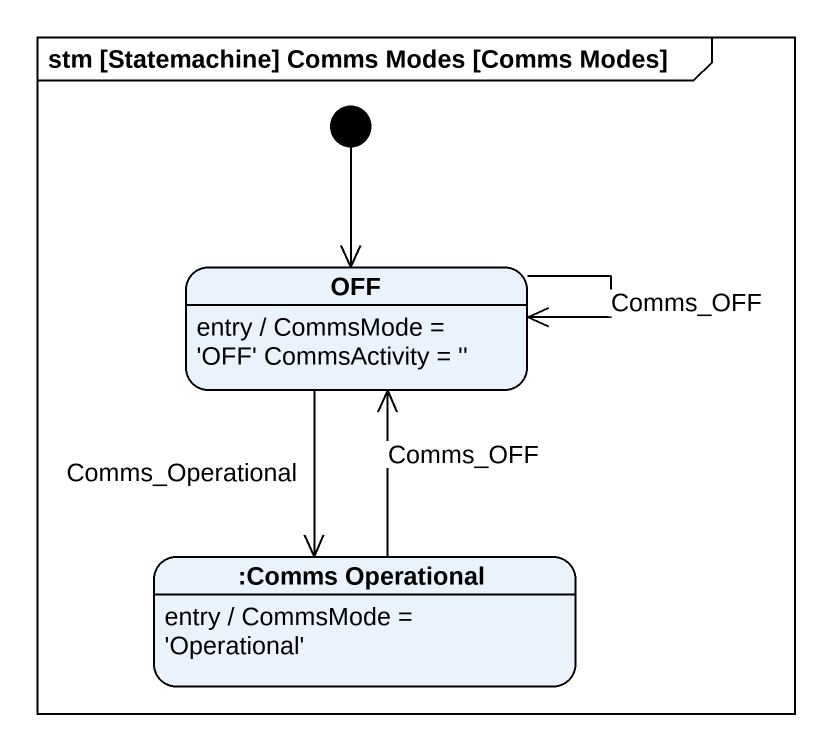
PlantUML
@startuml
mainframe stm [Statemachine] Comms Modes [Comms Modes]
hide empty description
state OFF
OFF : entry / CommsMode = 'OFF' CommsActivity = ''
state ":Comms Operational" as Comms_Operational
Comms_Operational : entry / CommsMode = 'Operational'
[*] --> OFF
OFF --> OFF : Comms_OFF
OFF --> Comms_Operational : Comms_Operational
Comms_Operational -up-> OFF : Comms_OFF
@enduml
